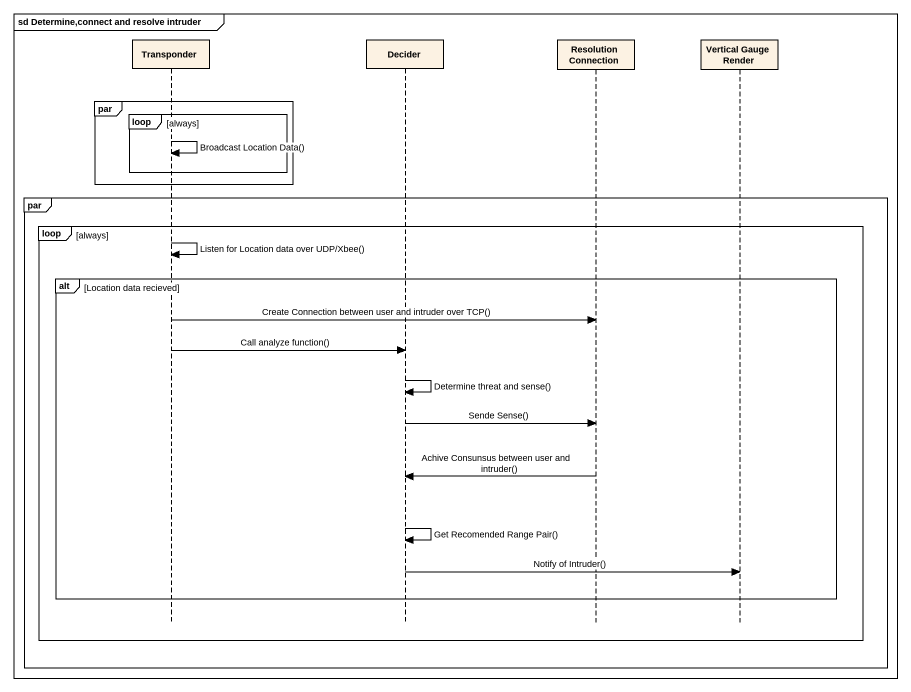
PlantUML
@startuml
mainframe sd Determine,connect and resolve intruder
hide footbox
participant Transponder
participant Decider
participant "Resolution Connection" as Resolution_Connection
participant "Vertical Gauge Render" as Vertical_Gauge_Render

par
  loop always
    Transponder -> Transponder : Broadcast Location Data()
  end
end
par
  loop always
    Transponder -> Transponder : Listen for Location data over UDP/Xbee()
    alt Location data recieved
      Transponder -> Resolution_Connection : Create Connection between user and intruder over TCP()
      Transponder -> Decider : Call analyze function()
      Decider -> Decider : Determine threat and sense()
      Decider -> Resolution_Connection : Sende Sense()
      Resolution_Connection -> Decider : Achive Consunsus between user and intruder()
      Decider -> Decider : Get Recomended Range Pair()
      Decider -> Vertical_Gauge_Render : Notify of Intruder()
    end
  end
end
@enduml
